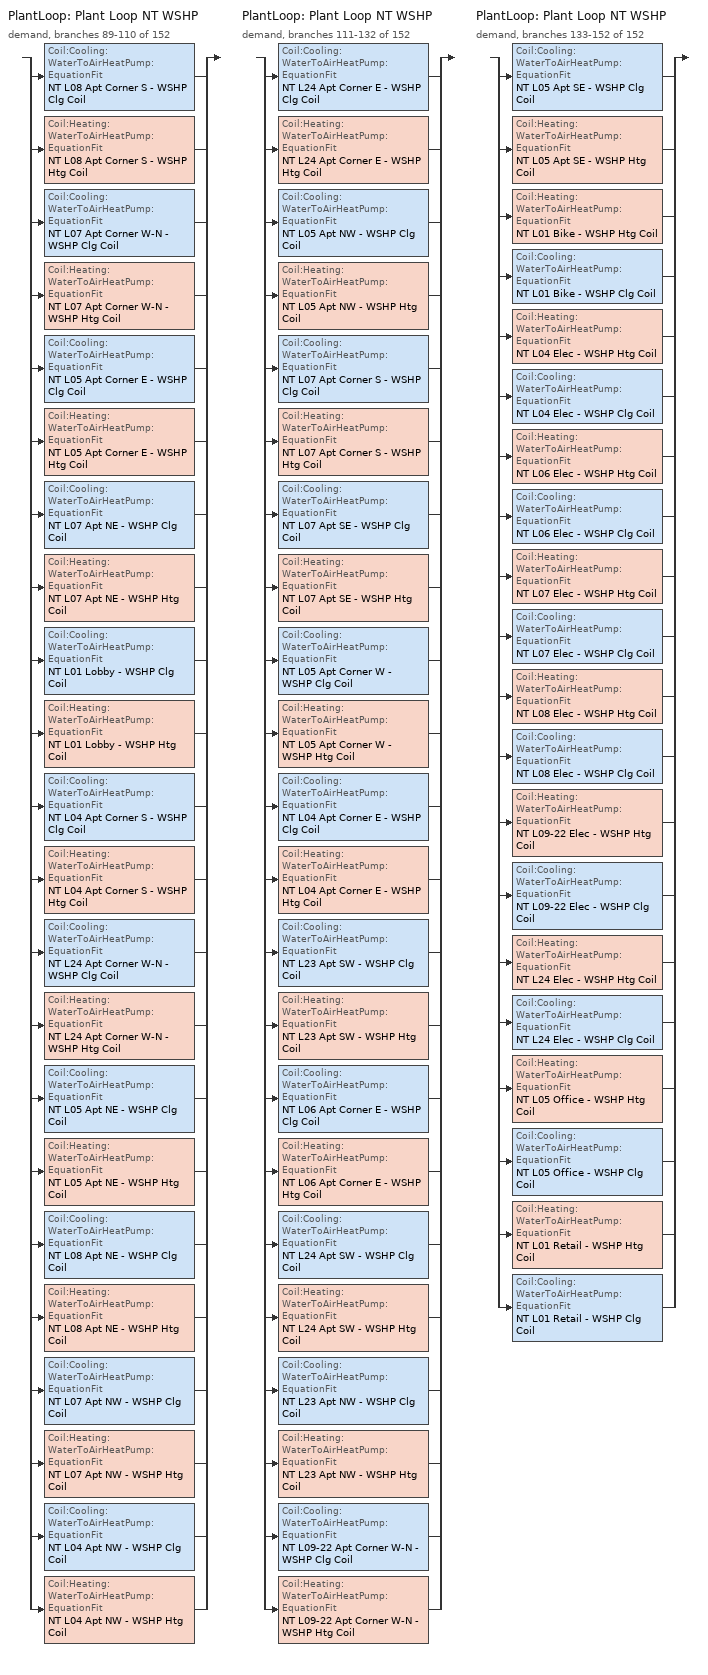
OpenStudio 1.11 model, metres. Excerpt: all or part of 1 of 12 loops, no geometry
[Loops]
PlantLoop 'Plant Loop NT WSHP'
 demand, branches 89-110 of 152: split
  | Coil:Cooling:WaterToAirHeatPump:EquationFit 'NT L08 Apt Corner S - WSHP Clg Coil'
  | Coil:Heating:WaterToAirHeatPump:EquationFit 'NT L08 Apt Corner S - WSHP Htg Coil'
  | Coil:Cooling:WaterToAirHeatPump:EquationFit 'NT L07 Apt Corner W-N - WSHP Clg Coil'
  | Coil:Heating:WaterToAirHeatPump:EquationFit 'NT L07 Apt Corner W-N - WSHP Htg Coil'
  | Coil:Cooling:WaterToAirHeatPump:EquationFit 'NT L05 Apt Corner E - WSHP Clg Coil'
  | Coil:Heating:WaterToAirHeatPump:EquationFit 'NT L05 Apt Corner E - WSHP Htg Coil'
  | Coil:Cooling:WaterToAirHeatPump:EquationFit 'NT L07 Apt NE - WSHP Clg Coil'
  | Coil:Heating:WaterToAirHeatPump:EquationFit 'NT L07 Apt NE - WSHP Htg Coil'
  | Coil:Cooling:WaterToAirHeatPump:EquationFit 'NT L01 Lobby - WSHP Clg Coil'
  | Coil:Heating:WaterToAirHeatPump:EquationFit 'NT L01 Lobby - WSHP Htg Coil'
  | Coil:Cooling:WaterToAirHeatPump:EquationFit 'NT L04 Apt Corner S - WSHP Clg Coil'
  | Coil:Heating:WaterToAirHeatPump:EquationFit 'NT L04 Apt Corner S - WSHP Htg Coil'
  | Coil:Cooling:WaterToAirHeatPump:EquationFit 'NT L24 Apt Corner W-N - WSHP Clg Coil'
  | Coil:Heating:WaterToAirHeatPump:EquationFit 'NT L24 Apt Corner W-N - WSHP Htg Coil'
  | Coil:Cooling:WaterToAirHeatPump:EquationFit 'NT L05 Apt NE - WSHP Clg Coil'
  | Coil:Heating:WaterToAirHeatPump:EquationFit 'NT L05 Apt NE - WSHP Htg Coil'
  | Coil:Cooling:WaterToAirHeatPump:EquationFit 'NT L08 Apt NE - WSHP Clg Coil'
  | Coil:Heating:WaterToAirHeatPump:EquationFit 'NT L08 Apt NE - WSHP Htg Coil'
  | Coil:Cooling:WaterToAirHeatPump:EquationFit 'NT L07 Apt NW - WSHP Clg Coil'
  | Coil:Heating:WaterToAirHeatPump:EquationFit 'NT L07 Apt NW - WSHP Htg Coil'
  | Coil:Cooling:WaterToAirHeatPump:EquationFit 'NT L04 Apt NW - WSHP Clg Coil'
  | Coil:Heating:WaterToAirHeatPump:EquationFit 'NT L04 Apt NW - WSHP Htg Coil'
PlantLoop 'Plant Loop NT WSHP'
 demand, branches 111-132 of 152: split
  | Coil:Cooling:WaterToAirHeatPump:EquationFit 'NT L24 Apt Corner E - WSHP Clg Coil'
  | Coil:Heating:WaterToAirHeatPump:EquationFit 'NT L24 Apt Corner E - WSHP Htg Coil'
  | Coil:Cooling:WaterToAirHeatPump:EquationFit 'NT L05 Apt NW - WSHP Clg Coil'
  | Coil:Heating:WaterToAirHeatPump:EquationFit 'NT L05 Apt NW - WSHP Htg Coil'
  | Coil:Cooling:WaterToAirHeatPump:EquationFit 'NT L07 Apt Corner S - WSHP Clg Coil'
  | Coil:Heating:WaterToAirHeatPump:EquationFit 'NT L07 Apt Corner S - WSHP Htg Coil'
  | Coil:Cooling:WaterToAirHeatPump:EquationFit 'NT L07 Apt SE - WSHP Clg Coil'
  | Coil:Heating:WaterToAirHeatPump:EquationFit 'NT L07 Apt SE - WSHP Htg Coil'
  | Coil:Cooling:WaterToAirHeatPump:EquationFit 'NT L05 Apt Corner W - WSHP Clg Coil'
  | Coil:Heating:WaterToAirHeatPump:EquationFit 'NT L05 Apt Corner W - WSHP Htg Coil'
  | Coil:Cooling:WaterToAirHeatPump:EquationFit 'NT L04 Apt Corner E - WSHP Clg Coil'
  | Coil:Heating:WaterToAirHeatPump:EquationFit 'NT L04 Apt Corner E - WSHP Htg Coil'
  | Coil:Cooling:WaterToAirHeatPump:EquationFit 'NT L23 Apt SW - WSHP Clg Coil'
  | Coil:Heating:WaterToAirHeatPump:EquationFit 'NT L23 Apt SW - WSHP Htg Coil'
  | Coil:Cooling:WaterToAirHeatPump:EquationFit 'NT L06 Apt Corner E - WSHP Clg Coil'
  | Coil:Heating:WaterToAirHeatPump:EquationFit 'NT L06 Apt Corner E - WSHP Htg Coil'
  | Coil:Cooling:WaterToAirHeatPump:EquationFit 'NT L24 Apt SW - WSHP Clg Coil'
  | Coil:Heating:WaterToAirHeatPump:EquationFit 'NT L24 Apt SW - WSHP Htg Coil'
  | Coil:Cooling:WaterToAirHeatPump:EquationFit 'NT L23 Apt NW - WSHP Clg Coil'
  | Coil:Heating:WaterToAirHeatPump:EquationFit 'NT L23 Apt NW - WSHP Htg Coil'
  | Coil:Cooling:WaterToAirHeatPump:EquationFit 'NT L09-22 Apt Corner W-N - WSHP Clg Coil'
  | Coil:Heating:WaterToAirHeatPump:EquationFit 'NT L09-22 Apt Corner W-N - WSHP Htg Coil'
PlantLoop 'Plant Loop NT WSHP'
 demand, branches 133-152 of 152: split
  | Coil:Cooling:WaterToAirHeatPump:EquationFit 'NT L05 Apt SE - WSHP Clg Coil'
  | Coil:Heating:WaterToAirHeatPump:EquationFit 'NT L05 Apt SE - WSHP Htg Coil'
  | Coil:Heating:WaterToAirHeatPump:EquationFit 'NT L01 Bike - WSHP Htg Coil'
  | Coil:Cooling:WaterToAirHeatPump:EquationFit 'NT L01 Bike - WSHP Clg Coil'
  | Coil:Heating:WaterToAirHeatPump:EquationFit 'NT L04 Elec - WSHP Htg Coil'
  | Coil:Cooling:WaterToAirHeatPump:EquationFit 'NT L04 Elec - WSHP Clg Coil'
  | Coil:Heating:WaterToAirHeatPump:EquationFit 'NT L06 Elec - WSHP Htg Coil'
  | Coil:Cooling:WaterToAirHeatPump:EquationFit 'NT L06 Elec - WSHP Clg Coil'
  | Coil:Heating:WaterToAirHeatPump:EquationFit 'NT L07 Elec - WSHP Htg Coil'
  | Coil:Cooling:WaterToAirHeatPump:EquationFit 'NT L07 Elec - WSHP Clg Coil'
  | Coil:Heating:WaterToAirHeatPump:EquationFit 'NT L08 Elec - WSHP Htg Coil'
  | Coil:Cooling:WaterToAirHeatPump:EquationFit 'NT L08 Elec - WSHP Clg Coil'
  | Coil:Heating:WaterToAirHeatPump:EquationFit 'NT L09-22 Elec - WSHP Htg Coil'
  | Coil:Cooling:WaterToAirHeatPump:EquationFit 'NT L09-22 Elec - WSHP Clg Coil'
  | Coil:Heating:WaterToAirHeatPump:EquationFit 'NT L24 Elec - WSHP Htg Coil'
  | Coil:Cooling:WaterToAirHeatPump:EquationFit 'NT L24 Elec - WSHP Clg Coil'
  | Coil:Heating:WaterToAirHeatPump:EquationFit 'NT L05 Office - WSHP Htg Coil'
  | Coil:Cooling:WaterToAirHeatPump:EquationFit 'NT L05 Office - WSHP Clg Coil'
  | Coil:Heating:WaterToAirHeatPump:EquationFit 'NT L01 Retail - WSHP Htg Coil'
  | Coil:Cooling:WaterToAirHeatPump:EquationFit 'NT L01 Retail - WSHP Clg Coil'
[Sizing:Zone] Zone Cooling Design Supply Air Temperature Input Method=SupplyAirTemperature; Zone Cooling Design Supply Air Temperature {C}=12.7778; Zone Cooling Design Supply Air Temperature Difference {deltaC}=11.11; Zone Heating Design Supply Air Temperature Input Method=SupplyAirTemperature; Zone Heating Design Supply Air Temperature {C}=32.2222; Zone Heating Design Supply Air Temperature Difference {deltaC}=11.11; Zone Cooling Design Supply Air Humidity Ratio {kg-H2O/kg-air}=0.0085; Zone Heating Design Supply Air Humidity Ratio {kg-H2O/kg-air}=0.008; Cooling Design Air Flow Method=DesignDay; Heating Design Air Flow Method=DesignDay; Account for Dedicated Outdoor Air System=No; Dedicated Outdoor Air System Control Strategy=NeutralSupplyAir; Dedicated Outdoor Air Low Setpoint Temperature for Design {C}=Autosize; Dedicated Outdoor Air High Setpoint Temperature for Design {C}=Autosize
NT L05 Apt NE; NT L07 Apt NE; NT L04 Apt NW; NT L05 Apt Corner E; NT L07 Apt Corner W-N; NT L07 Apt SE; NT L24 Apt Corner E; NT L08 Elec; NT L04 Apt Corner E; NT L05 Apt SE; NT L24 Apt Corner W-N; NT L01 Bike; NT L06 Elec; NT L23 Apt SW; NT L05 Apt NW; NT L01 Retail; NT L07 Elec; NT L24 Elec; NT L04 Elec; NT L09-22 Apt Corner W-N; NT L08 Apt NE; NT L24 Apt SW; NT L07 Apt NW; NT L04 Apt Corner S; NT L23 Apt NW; NT L05 Apt Corner W; NT L06 Apt Corner E; NT L08 Apt Corner S; NT L09-22 Elec; NT L07 Apt Corner S
[Zone equipment]
NT L05 Apt NE: NT L05 Apt NE EF, NT L05 Apt NE - WSHP
NT L07 Apt NE: NT L07 Apt NE EF, NT L07 Apt NE - WSHP
NT L04 Apt NW: NT L04 Apt NW EF, NT L04 Apt NW - WSHP
NT L05 Apt Corner E: NT L05 Apt Corner E EF, NT L05 Apt Corner E - WSHP
NT L07 Apt Corner W-N: NT L07 Apt Corner W-N EF, NT L07 Apt Corner W-N - WSHP
NT L07 Apt SE: NT L07 Apt SE EF, NT L07 Apt SE - WSHP
NT L24 Apt Corner E: NT L24 Apt Corner E EF, NT L24 Apt Corner E - WSHP
NT L08 Elec: NT L08 Elec - WSHP
NT L04 Apt Corner E: NT L04 Apt E EF, NT L04 Apt Corner E - WSHP
NT L05 Apt SE: NT L05 Apt SE EF, NT L05 Apt SE - WSHP
NT L24 Apt Corner W-N: NT L24 Apt Corner W-N EF, NT L24 Apt Corner W-N - WSHP
NT L01 Bike: NT L01 Bike - WSHP
NT L06 Elec: NT L06 Elec - WSHP
NT L23 Apt SW: NT L23 Apt SW EF, NT L23 Apt SW - WSHP
NT L05 Apt NW: NT L05 Apt NW EF, NT L05 Apt NW - WSHP
NT L01 Retail: NT L01 Retail - WSHP
NT L07 Elec: NT L07 Elec - WSHP
NT L24 Elec: NT L24 Elec - WSHP
NT L04 Elec: NT L04 Elec - WSHP
NT L09-22 Apt Corner W-N: NT L09-22 Apt Corner W-N EF, NT L09-22 Apt Corner W-N - WSHP
NT L08 Apt NE: NT L08 Apt NE EF, NT L08 Apt NE - WSHP
NT L24 Apt SW: NT L24 Apt SW EF, NT L24 Apt SW - WSHP
NT L07 Apt NW: NT L07 Apt NW EF, NT L07 Apt NW - WSHP
NT L04 Apt Corner S: NT L04 Apt Corner S EF, NT L04 Apt Corner S - WSHP
NT L23 Apt NW: NT L23 Apt NW EF, NT L23 Apt NW - WSHP
NT L05 Apt Corner W: NT L05 Apt Corner W EF, NT L05 Apt Corner W - WSHP
NT L06 Apt Corner E: NT L06 Apt Corner E EF, NT L06 Apt Corner E - WSHP
NT L08 Apt Corner S: NT L08 Apt Corner S EF, NT L08 Apt Corner S - WSHP
NT L09-22 Elec: NT L09-22 Elec - WSHP
NT L07 Apt Corner S: NT L07 Apt Corner S EF, NT L07 Apt Corner S - WSHP
[WaterUse:Equipment:Definition]
WaterUseEquipment - Apartment NT- 20%: Peak Flow Rate {m3/s}=0.00116805
[WaterUse:Equipment]
Water Use Equipment 1: Water Use Equipment Definition=WaterUseEquipment - Apartment NT- 20%; Space=NT L04 Apt Corner S; Flow Rate Fraction Schedule=90.1-2007 - Hotel/Motel - SHW
[Fan:ZoneExhaust] Availability Schedule=Always On Discrete; Fan Efficiency=0.6; Pressure Rise {Pa}=124.544; Maximum Flow Rate {m3/s}=0; System Availability Manager Coupling Mode=Coupled
NT L08 Apt Corner S EF; NT L07 Apt Corner W-N EF; NT L05 Apt Corner E EF; NT L07 Apt NE EF; NT L04 Apt Corner S EF; NT L24 Apt Corner W-N EF; NT L05 Apt NE EF; NT L08 Apt NE EF; NT L07 Apt NW EF; NT L04 Apt NW EF; NT L24 Apt Corner E EF; NT L05 Apt NW EF; NT L07 Apt Corner S EF; NT L07 Apt SE EF; NT L05 Apt Corner W EF; NT L04 Apt E EF; NT L23 Apt SW EF; NT L06 Apt Corner E EF; NT L24 Apt SW EF; NT L23 Apt NW EF; NT L09-22 Apt Corner W-N EF; NT L05 Apt SE EF
[Coil:Heating:Electric] Nominal Capacity {W}=0
Name | Availability Schedule
NT L08 Apt Corner S - WSHP Htg Coil Backup; NT L07 Apt Corner W-N - WSHP Htg Coil Backup; NT L05 Apt Corner E - WSHP Htg Coil Backup; NT L07 Apt NE - WSHP Htg Coil Backup; NT L01 Lobby - WSHP Htg Coil Backup; NT L04 Apt Corner S - WSHP Htg Coil Backup; NT L24 Apt Corner W-N - WSHP Htg Coil Backup; NT L05 Apt NE - WSHP Htg Coil Backup; NT L08 Apt NE - WSHP Htg Coil Backup; NT L07 Apt NW - WSHP Htg Coil Backup; NT L04 Apt NW - WSHP Htg Coil Backup; NT L24 Apt Corner E - WSHP Htg Coil Backup; NT L05 Apt NW - WSHP Htg Coil Backup; NT L07 Apt Corner S - WSHP Htg Coil Backup; NT L07 Apt SE - WSHP Htg Coil Backup; NT L05 Apt Corner W - WSHP Htg Coil Backup; NT L04 Apt Corner E - WSHP Htg Coil Backup; NT L23 Apt SW - WSHP Htg Coil Backup; NT L06 Apt Corner E - WSHP Htg Coil Backup; NT L24 Apt SW - WSHP Htg Coil Backup; NT L23 Apt NW - WSHP Htg Coil Backup; NT L09-22 Apt Corner W-N - WSHP Htg Coil Backup; NT L05 Apt SE - WSHP Htg Coil Backup | Always On Discrete
NT L01 Bike - WSHP Htg Coil Backup; NT L04 Elec - WSHP Htg Coil Backup; NT L05 Office - WSHP Htg Coil Backup; NT L06 Elec - WSHP Htg Coil Backup; NT L07 Elec - WSHP Htg Coil Backup; NT L08 Elec - WSHP Htg Coil Backup; NT L09-22 Elec - WSHP Htg Coil Backup; NT L24 Elec - WSHP Htg Coil Backup; NT L01 Retail - WSHP Htg Coil Backup | Always On Discrete 1
[Fan:OnOff] Fan Efficiency=0.7; Pressure Rise {Pa}=444.873; Motor In Airstream Fraction=1
Name | Availability Schedule | Maximum Flow Rate {m3/s} | Motor Efficiency | Fan Power Ratio Function of Speed Ratio Curve | Fan Efficiency Ratio Function of Speed Ratio Curve
NT L08 Apt Corner S - WSHP Fan | Always On Discrete | 0.377558 | 0.9 | Fan On Off Power Curve 61 | Fan On Off Efficiency Curve 61
NT L07 Apt Corner W-N - WSHP Fan | Always On Discrete | 0.755116 | 0.9 | Fan On Off Power Curve 62 | Fan On Off Efficiency Curve 62
NT L05 Apt Corner E - WSHP Fan | Always On Discrete | 0.566337 | 0.9 | Fan On Off Power Curve 63 | Fan On Off Efficiency Curve 63
NT L07 Apt NE - WSHP Fan | Always On Discrete | 2.1804 | 0.9 | Fan On Off Power Curve 64 | Fan On Off Efficiency Curve 64
NT L01 Lobby - WSHP Fan | Always On Discrete | 1.09964 | 0.9 | Fan On Off Power Curve 65 | Fan On Off Efficiency Curve 65
NT L04 Apt Corner S - WSHP Fan | Always On Discrete | 0.377558 | 0.9 | Fan On Off Power Curve 66 | Fan On Off Efficiency Curve 66
NT L24 Apt Corner W-N - WSHP Fan | Always On Discrete | 0.755116 | 0.9 | Fan On Off Power Curve 70 | Fan On Off Efficiency Curve 70
NT L05 Apt NE - WSHP Fan | Always On Discrete | 2.1804 | 0.9 | Fan On Off Power Curve 71 | Fan On Off Efficiency Curve 71
NT L08 Apt NE - WSHP Fan | Always On Discrete | 2.1804 | 0.9 | Fan On Off Power Curve 72 | Fan On Off Efficiency Curve 72
NT L07 Apt NW - WSHP Fan | Always On Discrete | 0.566337 | 0.9 | Fan On Off Power Curve 73 | Fan On Off Efficiency Curve 73
NT L04 Apt NW - WSHP Fan | Always On Discrete | 0.566337 | 0.9 | Fan On Off Power Curve 74 | Fan On Off Efficiency Curve 74
NT L24 Apt Corner E - WSHP Fan | Always On Discrete | 0.566337 | 0.9 | Fan On Off Power Curve 76 | Fan On Off Efficiency Curve 76
NT L05 Apt NW - WSHP Fan | Always On Discrete | 0.566337 | 0.9 | Fan On Off Power Curve 77 | Fan On Off Efficiency Curve 77
NT L07 Apt Corner S - WSHP Fan | Always On Discrete | 0.377558 | 0.9 | Fan On Off Power Curve 79 | Fan On Off Efficiency Curve 79
NT L07 Apt SE - WSHP Fan | Always On Discrete | 1.14211 | 0.9 | Fan On Off Power Curve 80 | Fan On Off Efficiency Curve 80
NT L05 Apt Corner W - WSHP Fan | Always On Discrete | 0.566337 | 0.9 | Fan On Off Power Curve 84 | Fan On Off Efficiency Curve 84
NT L04 Apt Corner E - WSHP Fan | Always On Discrete | 0.566337 | 0.9 | Fan On Off Power Curve 85 | Fan On Off Efficiency Curve 85
NT L23 Apt SW - WSHP Fan | Always On Discrete | 2.17096 | 0.9 | Fan On Off Power Curve 86 | Fan On Off Efficiency Curve 86
NT L06 Apt Corner E - WSHP Fan | Always On Discrete | 0.566337 | 0.9 | Fan On Off Power Curve 88 | Fan On Off Efficiency Curve 88
NT L24 Apt SW - WSHP Fan | Always On Discrete | 2.17096 | 0.9 | Fan On Off Power Curve 90 | Fan On Off Efficiency Curve 90
NT L23 Apt NW - WSHP Fan | Always On Discrete | 0.283168 | 0.9 | Fan On Off Power Curve 91 | Fan On Off Efficiency Curve 91
NT L09-22 Apt Corner W-N - WSHP Fan | Always On Discrete | 10.5716 | 0.9 | Fan On Off Power Curve 92 | Fan On Off Efficiency Curve 92
NT L05 Apt SE - WSHP Fan | Always On Discrete | 1.14211 | 0.9 | Fan On Off Power Curve 94 | Fan On Off Efficiency Curve 94
NT L01 Bike - WSHP Fan | Always On Discrete 1 | 1.32145 | 0.8 | Curve Exponent 1 | Curve Cubic 1
NT L04 Elec - WSHP Fan; NT L06 Elec - WSHP Fan; NT L07 Elec - WSHP Fan; NT L08 Elec - WSHP Fan; NT L24 Elec - WSHP Fan | Always On Discrete 1 | 0.755116 | 0.8 | Curve Exponent 1 | Curve Cubic 1
NT L05 Office - WSHP Fan | Always On Discrete 1 | 0.146304 | 0.8 | Curve Exponent 1 | Curve Cubic 1
NT L09-22 Elec - WSHP Fan | Always On Discrete 1 | 10.5716 | 0.8 | Curve Exponent 1 | Curve Cubic 1
NT L01 Retail - WSHP Fan | Always On Discrete 1 | autosize | 0.8 | Curve Exponent 1 | Curve Cubic 1
[Coil:Cooling:WaterToAirHeatPump:EquationFit]
Name | Rated Air Flow Rate {m3/s} | Rated Water Flow Rate {m3/s} | Rated Total Cooling Capacity {W} | Rated Cooling Coefficient of Performance {W/W} | Total Cooling Capacity Coefficient 1 | Total Cooling Capacity Coefficient 2 | Total Cooling Capacity Coefficient 3 | Total Cooling Capacity Coefficient 4 | Total Cooling Capacity Coefficient 5 | Sensible Cooling Capacity Coefficient 1 | Sensible Cooling Capacity Coefficient 2 | Sensible Cooling Capacity Coefficient 3 | Sensible Cooling Capacity Coefficient 4 | Sensible Cooling Capacity Coefficient 5 | Sensible Cooling Capacity Coefficient 6 | Cooling Power Consumption Coefficient 1 | Cooling Power Consumption Coefficient 2 | Cooling Power Consumption Coefficient 3 | Cooling Power Consumption Coefficient 4 | Cooling Power Consumption Coefficient 5
NT L08 Apt Corner S - WSHP Clg Coil; NT L04 Apt Corner S - WSHP Clg Coil; NT L07 Apt Corner S - WSHP Clg Coil | 0.377558 | 0.000378541 | 6857.86 | 4.33763 | -9.14907 | 10.8781 | -1.71878 | 0.746415 | 0 | -5.46269 | 17.9597 | -11.8782 | -0.980163 | 0.767286 | 0 | -3.20541 | -0.976409 | 3.97893 | 0.938182 | 0
NT L07 Apt Corner W-N - WSHP Clg Coil; NT L24 Apt Corner W-N - WSHP Clg Coil | 0.755116 | 0.000776009 | 14829.4 | 5.33411 | -9.14907 | 10.8781 | -1.71878 | 0.746415 | 0 | -5.46269 | 17.9597 | -11.8782 | -0.980163 | 0.767286 | 0 | -3.20541 | -0.976409 | 3.97893 | 0.938182 | 0
NT L05 Apt Corner E - WSHP Clg Coil; NT L24 Apt Corner E - WSHP Clg Coil; NT L05 Apt Corner W - WSHP Clg Coil; NT L04 Apt Corner E - WSHP Clg Coil; NT L06 Apt Corner E - WSHP Clg Coil | 0.566337 | 0.000567812 | 10345.4 | 4.2204 | -9.14907 | 10.8781 | -1.71878 | 0.746415 | 0 | -5.46269 | 17.9597 | -11.8782 | -0.980163 | 0.767286 | 0 | -3.20541 | -0.976409 | 3.97893 | 0.938182 | 0
NT L07 Apt NE - WSHP Clg Coil; NT L05 Apt NE - WSHP Clg Coil; NT L08 Apt NE - WSHP Clg Coil | 2.12376 | 0.00219554 | 40561 | 4.10317 | -9.14907 | 10.8781 | -1.71878 | 0.746415 | 0 | -5.46269 | 17.9597 | -11.8782 | -0.980163 | 0.767286 | 0 | -3.20541 | -0.976409 | 3.97893 | 0.938182 | 0
NT L01 Lobby - WSHP Clg Coil | 1.09964 | 0.00113562 | 21628.6 | 4.19109 | -9.14907 | 10.8781 | -1.71878 | 0.746415 | 0 | -5.46269 | 17.9597 | -11.8782 | -0.980163 | 0.767286 | 0 | -3.20541 | -0.976409 | 3.97893 | 0.938182 | 0
NT L07 Apt NW - WSHP Clg Coil; NT L04 Apt NW - WSHP Clg Coil; NT L05 Apt NW - WSHP Clg Coil | 0.471947 | 0.000529958 | 9905.8 | 3.98593 | -9.14907 | 10.8781 | -1.71878 | 0.746415 | 0 | -5.46269 | 17.9597 | -11.8782 | -0.980163 | 0.767286 | 0 | -3.20541 | -0.976409 | 3.97893 | 0.938182 | 0
NT L07 Apt SE - WSHP Clg Coil; NT L05 Apt SE - WSHP Clg Coil | 1.22706 | 0.00121133 | 22332 | 4.10317 | -9.14907 | 10.8781 | -1.71878 | 0.746415 | 0 | -5.46269 | 17.9597 | -11.8782 | -0.980163 | 0.767286 | 0 | -3.20541 | -0.976409 | 3.97893 | 0.938182 | 0
NT L23 Apt SW - WSHP Clg Coil; NT L24 Apt SW - WSHP Clg Coil | 2.12376 | 0.00217661 | 40473.1 | 4.44021 | -9.14907 | 10.8781 | -1.71878 | 0.746415 | 0 | -5.46269 | 17.9597 | -11.8782 | -0.980163 | 0.767286 | 0 | -3.20541 | -0.976409 | 3.97893 | 0.938182 | 0
NT L23 Apt NW - WSHP Clg Coil | 0.235974 | 0.000264979 | 4952.9 | 3.98593 | -9.14907 | 10.8781 | -1.71878 | 0.746415 | 0 | -5.46269 | 17.9597 | -11.8782 | -0.980163 | 0.767286 | 0 | -3.20541 | -0.976409 | 3.97893 | 0.938182 | 0
NT L09-22 Apt Corner W-N - WSHP Clg Coil | 10.5716 | 0.0108641 | 207612 | 5.33411 | -9.14907 | 10.8781 | -1.71878 | 0.746415 | 0 | -5.46269 | 17.9597 | -11.8782 | -0.980163 | 0.767286 | 0 | -3.20541 | -0.976409 | 3.97893 | 0.938182 | 0
NT L01 Bike - WSHP Clg Coil | 1.32145 | 0.00134382 | 25966.1 | 5.42204 | -0.681262 | 1.99529 | -0.936119 | 0.0208118 | 0.00843887 | 2.24209 | 7.28913 | -9.0608 | -0.367294 | 0.218826 | 0.00901534 | -3.20456 | 0.476565 | 3.16734 | 0.102446 | -0.0381326
NT L04 Elec - WSHP Clg Coil; NT L06 Elec - WSHP Clg Coil; NT L07 Elec - WSHP Clg Coil; NT L08 Elec - WSHP Clg Coil; NT L24 Elec - WSHP Clg Coil | 0.755116 | 0.000776009 | 14829.4 | 5.33411 | -0.681262 | 1.99529 | -0.936119 | 0.0208118 | 0.00843887 | 2.24209 | 7.28913 | -9.0608 | -0.367294 | 0.218826 | 0.00901534 | -3.20456 | 0.476565 | 3.16734 | 0.102446 | -0.0381326
NT L05 Office - WSHP Clg Coil | 0.212376 | 0.000189271 | 3516.85 | 4.10317 | -0.681262 | 1.99529 | -0.936119 | 0.0208118 | 0.00843887 | 2.24209 | 7.28913 | -9.0608 | -0.367294 | 0.218826 | 0.00901534 | -3.20456 | 0.476565 | 3.16734 | 0.102446 | -0.0381326
NT L09-22 Elec - WSHP Clg Coil | 10.5716 | 0.0108641 | 207612 | 5.33411 | -0.681262 | 1.99529 | -0.936119 | 0.0208118 | 0.00843887 | 2.24209 | 7.28913 | -9.0608 | -0.367294 | 0.218826 | 0.00901534 | -3.20456 | 0.476565 | 3.16734 | 0.102446 | -0.0381326
NT L01 Retail - WSHP Clg Coil |  |  |  | 3.2 | -0.681262 | 1.99529 | -0.936119 | 0.0208118 | 0.00843887 | 2.24209 | 7.28913 | -9.0608 | -0.367294 | 0.218826 | 0.00901534 | -3.20456 | 0.476565 | 3.16734 | 0.102446 | -0.0381326
[Coil:Heating:WaterToAirHeatPump:EquationFit]
Name | Rated Air Flow Rate {m3/s} | Rated Water Flow Rate {m3/s} | Rated Heating Capacity {W} | Rated Heating Coefficient of Performance {W/W} | Heating Capacity Coefficient 1 | Heating Capacity Coefficient 2 | Heating Capacity Coefficient 3 | Heating Capacity Coefficient 4 | Heating Capacity Coefficient 5 | Heating Power Consumption Coefficient 1 | Heating Power Consumption Coefficient 2 | Heating Power Consumption Coefficient 3 | Heating Power Consumption Coefficient 4 | Heating Power Consumption Coefficient 5
NT L08 Apt Corner S - WSHP Htg Coil; NT L04 Apt Corner S - WSHP Htg Coil; NT L07 Apt Corner S - WSHP Htg Coil | 0.377558 | 0.000378541 | 8147.38 | 5 | -1.36131 | -2.4718 | 4.17316 | 0.640757 | 0 | -2.17694 | 0.832114 | 1.57074 | 0.690794 | 0
NT L07 Apt Corner W-N - WSHP Htg Coil; NT L24 Apt Corner W-N - WSHP Htg Coil | 0.755116 | 0.000776009 | 11517.7 | 3.9 | -1.36131 | -2.4718 | 4.17316 | 0.640757 | 0 | -2.17694 | 0.832114 | 1.57074 | 0.690794 | 0
NT L05 Apt Corner E - WSHP Htg Coil; NT L24 Apt Corner E - WSHP Htg Coil; NT L05 Apt Corner W - WSHP Htg Coil; NT L04 Apt Corner E - WSHP Htg Coil; NT L06 Apt Corner E - WSHP Htg Coil | 0.566337 | 0.000567812 | 12309 | 4.7 | -1.36131 | -2.4718 | 4.17316 | 0.640757 | 0 | -2.17694 | 0.832114 | 1.57074 | 0.690794 | 0
NT L07 Apt NE - WSHP Htg Coil; NT L05 Apt NE - WSHP Htg Coil; NT L08 Apt NE - WSHP Htg Coil | 2.12376 | 0.00219554 | 50994.4 | 4.925 | -1.36131 | -2.4718 | 4.17316 | 0.640757 | 0 | -2.17694 | 0.832114 | 1.57074 | 0.690794 | 0
NT L01 Lobby - WSHP Htg Coil | 1.09964 | 0.00113562 | 17379.1 | 3.3 | -1.36131 | -2.4718 | 4.17316 | 0.640757 | 0 | -2.17694 | 0.832114 | 1.57074 | 0.690794 | 0
NT L07 Apt NW - WSHP Htg Coil; NT L04 Apt NW - WSHP Htg Coil; NT L05 Apt NW - WSHP Htg Coil | 0.471947 | 0.000529958 | 13129.6 | 5 | -1.36131 | -2.4718 | 4.17316 | 0.640757 | 0 | -2.17694 | 0.832114 | 1.57074 | 0.690794 | 0
NT L07 Apt SE - WSHP Htg Coil; NT L05 Apt SE - WSHP Htg Coil | 1.22706 | 0.00121133 | 27314.2 | 4.775 | -1.36131 | -2.4718 | 4.17316 | 0.640757 | 0 | -2.17694 | 0.832114 | 1.57074 | 0.690794 | 0
NT L23 Apt SW - WSHP Htg Coil; NT L24 Apt SW - WSHP Htg Coil | 2.12376 | 0.00217661 | 42700.5 | 4.575 | -1.36131 | -2.4718 | 4.17316 | 0.640757 | 0 | -2.17694 | 0.832114 | 1.57074 | 0.690794 | 0
NT L23 Apt NW - WSHP Htg Coil | 0.235974 | 0.000264979 | 6564.79 | 5 | -1.36131 | -2.4718 | 4.17316 | 0.640757 | 0 | -2.17694 | 0.832114 | 1.57074 | 0.690794 | 0
NT L09-22 Apt Corner W-N - WSHP Htg Coil | 10.5716 | 0.0108641 | 161248 | 3.9 | -1.36131 | -2.4718 | 4.17316 | 0.640757 | 0 | -2.17694 | 0.832114 | 1.57074 | 0.690794 | 0
NT L01 Bike - WSHP Htg Coil | 1.32145 | 0.00134382 | 19928.8 | 3.85 | -5.50103 | -0.966888 | 7.70755 | 0.0319289 | 0.0281125 | -7.47518 | 6.40877 | 1.99712 | -0.050683 | 0.0113851
NT L04 Elec - WSHP Htg Coil; NT L06 Elec - WSHP Htg Coil; NT L07 Elec - WSHP Htg Coil; NT L08 Elec - WSHP Htg Coil; NT L24 Elec - WSHP Htg Coil | 0.755116 | 0.000776009 | 11517.7 | 3.9 | -5.50103 | -0.966888 | 7.70755 | 0.0319289 | 0.0281125 | -7.47518 | 6.40877 | 1.99712 | -0.050683 | 0.0113851
NT L05 Office - WSHP Htg Coil | 0.212376 | 0.000189271 | 4220.22 | 4.7 | -5.50103 | -0.966888 | 7.70755 | 0.0319289 | 0.0281125 | -7.47518 | 6.40877 | 1.99712 | -0.050683 | 0.0113851
NT L09-22 Elec - WSHP Htg Coil | 10.5716 | 0.0108641 | 161248 | 3.9 | -5.50103 | -0.966888 | 7.70755 | 0.0319289 | 0.0281125 | -7.47518 | 6.40877 | 1.99712 | -0.050683 | 0.0113851
NT L01 Retail - WSHP Htg Coil |  |  |  | 4.2 | -5.50103 | -0.966888 | 7.70755 | 0.0319289 | 0.0281125 | -7.47518 | 6.40877 | 1.99712 | -0.050683 | 0.0113851
[ZoneHVAC:WaterToAirHeatPump] Supply Air Flow Rate During Cooling Operation {m3/s}=Autosize; Supply Air Flow Rate During Heating Operation {m3/s}=Autosize; Supply Air Flow Rate When No Cooling or Heating is Needed {m3/s}=0; Outdoor Air Flow Rate During Cooling Operation {m3/s}=0; Outdoor Air Flow Rate During Heating Operation {m3/s}=0; Outdoor Air Flow Rate When No Cooling or Heating is Needed {m3/s}=0; Maximum Supply Air Temperature from Supplemental Heater {C}=Autosize
Name | Availability Schedule | Supply Air Fan | Heating Coil | Cooling Coil | Supplemental Heating Coil
NT L08 Apt Corner S - WSHP | Always On Discrete | NT L08 Apt Corner S - WSHP Fan | NT L08 Apt Corner S - WSHP Htg Coil | NT L08 Apt Corner S - WSHP Clg Coil | NT L08 Apt Corner S - WSHP Htg Coil Backup
NT L07 Apt Corner W-N - WSHP | Always On Discrete | NT L07 Apt Corner W-N - WSHP Fan | NT L07 Apt Corner W-N - WSHP Htg Coil | NT L07 Apt Corner W-N - WSHP Clg Coil | NT L07 Apt Corner W-N - WSHP Htg Coil Backup
NT L05 Apt Corner E - WSHP | Always On Discrete | NT L05 Apt Corner E - WSHP Fan | NT L05 Apt Corner E - WSHP Htg Coil | NT L05 Apt Corner E - WSHP Clg Coil | NT L05 Apt Corner E - WSHP Htg Coil Backup
NT L07 Apt NE - WSHP | Always On Discrete | NT L07 Apt NE - WSHP Fan | NT L07 Apt NE - WSHP Htg Coil | NT L07 Apt NE - WSHP Clg Coil | NT L07 Apt NE - WSHP Htg Coil Backup
NT L01 Lobby - WSHP | Always On Discrete | NT L01 Lobby - WSHP Fan | NT L01 Lobby - WSHP Htg Coil | NT L01 Lobby - WSHP Clg Coil | NT L01 Lobby - WSHP Htg Coil Backup
NT L04 Apt Corner S - WSHP | Always On Discrete | NT L04 Apt Corner S - WSHP Fan | NT L04 Apt Corner S - WSHP Htg Coil | NT L04 Apt Corner S - WSHP Clg Coil | NT L04 Apt Corner S - WSHP Htg Coil Backup
NT L24 Apt Corner W-N - WSHP | Always On Discrete | NT L24 Apt Corner W-N - WSHP Fan | NT L24 Apt Corner W-N - WSHP Htg Coil | NT L24 Apt Corner W-N - WSHP Clg Coil | NT L24 Apt Corner W-N - WSHP Htg Coil Backup
NT L05 Apt NE - WSHP | Always On Discrete | NT L05 Apt NE - WSHP Fan | NT L05 Apt NE - WSHP Htg Coil | NT L05 Apt NE - WSHP Clg Coil | NT L05 Apt NE - WSHP Htg Coil Backup
NT L08 Apt NE - WSHP | Always On Discrete | NT L08 Apt NE - WSHP Fan | NT L08 Apt NE - WSHP Htg Coil | NT L08 Apt NE - WSHP Clg Coil | NT L08 Apt NE - WSHP Htg Coil Backup
NT L07 Apt NW - WSHP | Always On Discrete | NT L07 Apt NW - WSHP Fan | NT L07 Apt NW - WSHP Htg Coil | NT L07 Apt NW - WSHP Clg Coil | NT L07 Apt NW - WSHP Htg Coil Backup
NT L04 Apt NW - WSHP | Always On Discrete | NT L04 Apt NW - WSHP Fan | NT L04 Apt NW - WSHP Htg Coil | NT L04 Apt NW - WSHP Clg Coil | NT L04 Apt NW - WSHP Htg Coil Backup
NT L24 Apt Corner E - WSHP | Always On Discrete | NT L24 Apt Corner E - WSHP Fan | NT L24 Apt Corner E - WSHP Htg Coil | NT L24 Apt Corner E - WSHP Clg Coil | NT L24 Apt Corner E - WSHP Htg Coil Backup
NT L05 Apt NW - WSHP | Always On Discrete | NT L05 Apt NW - WSHP Fan | NT L05 Apt NW - WSHP Htg Coil | NT L05 Apt NW - WSHP Clg Coil | NT L05 Apt NW - WSHP Htg Coil Backup
NT L07 Apt Corner S - WSHP | Always On Discrete | NT L07 Apt Corner S - WSHP Fan | NT L07 Apt Corner S - WSHP Htg Coil | NT L07 Apt Corner S - WSHP Clg Coil | NT L07 Apt Corner S - WSHP Htg Coil Backup
NT L07 Apt SE - WSHP | Always On Discrete | NT L07 Apt SE - WSHP Fan | NT L07 Apt SE - WSHP Htg Coil | NT L07 Apt SE - WSHP Clg Coil | NT L07 Apt SE - WSHP Htg Coil Backup
NT L05 Apt Corner W - WSHP | Always On Discrete | NT L05 Apt Corner W - WSHP Fan | NT L05 Apt Corner W - WSHP Htg Coil | NT L05 Apt Corner W - WSHP Clg Coil | NT L05 Apt Corner W - WSHP Htg Coil Backup
NT L04 Apt Corner E - WSHP | Always On Discrete | NT L04 Apt Corner E - WSHP Fan | NT L04 Apt Corner E - WSHP Htg Coil | NT L04 Apt Corner E - WSHP Clg Coil | NT L04 Apt Corner E - WSHP Htg Coil Backup
NT L23 Apt SW - WSHP | Always On Discrete | NT L23 Apt SW - WSHP Fan | NT L23 Apt SW - WSHP Htg Coil | NT L23 Apt SW - WSHP Clg Coil | NT L23 Apt SW - WSHP Htg Coil Backup
NT L06 Apt Corner E - WSHP | Always On Discrete | NT L06 Apt Corner E - WSHP Fan | NT L06 Apt Corner E - WSHP Htg Coil | NT L06 Apt Corner E - WSHP Clg Coil | NT L06 Apt Corner E - WSHP Htg Coil Backup
NT L24 Apt SW - WSHP | Always On Discrete | NT L24 Apt SW - WSHP Fan | NT L24 Apt SW - WSHP Htg Coil | NT L24 Apt SW - WSHP Clg Coil | NT L24 Apt SW - WSHP Htg Coil Backup
NT L23 Apt NW - WSHP | Always On Discrete | NT L23 Apt NW - WSHP Fan | NT L23 Apt NW - WSHP Htg Coil | NT L23 Apt NW - WSHP Clg Coil | NT L23 Apt NW - WSHP Htg Coil Backup
NT L09-22 Apt Corner W-N - WSHP | Always On Discrete | NT L09-22 Apt Corner W-N - WSHP Fan | NT L09-22 Apt Corner W-N - WSHP Htg Coil | NT L09-22 Apt Corner W-N - WSHP Clg Coil | NT L09-22 Apt Corner W-N - WSHP Htg Coil Backup
NT L05 Apt SE - WSHP | Always On Discrete | NT L05 Apt SE - WSHP Fan | NT L05 Apt SE - WSHP Htg Coil | NT L05 Apt SE - WSHP Clg Coil | NT L05 Apt SE - WSHP Htg Coil Backup
NT L01 Bike - WSHP | Always On Discrete 1 | NT L01 Bike - WSHP Fan | NT L01 Bike - WSHP Htg Coil | NT L01 Bike - WSHP Clg Coil | NT L01 Bike - WSHP Htg Coil Backup
NT L04 Elec - WSHP | Always On Discrete 1 | NT L04 Elec - WSHP Fan | NT L04 Elec - WSHP Htg Coil | NT L04 Elec - WSHP Clg Coil | NT L04 Elec - WSHP Htg Coil Backup
NT L05 Office - WSHP | Always On Discrete 1 | NT L05 Office - WSHP Fan | NT L05 Office - WSHP Htg Coil | NT L05 Office - WSHP Clg Coil | NT L05 Office - WSHP Htg Coil Backup
NT L06 Elec - WSHP | Always On Discrete 1 | NT L06 Elec - WSHP Fan | NT L06 Elec - WSHP Htg Coil | NT L06 Elec - WSHP Clg Coil | NT L06 Elec - WSHP Htg Coil Backup
NT L07 Elec - WSHP | Always On Discrete 1 | NT L07 Elec - WSHP Fan | NT L07 Elec - WSHP Htg Coil | NT L07 Elec - WSHP Clg Coil | NT L07 Elec - WSHP Htg Coil Backup
NT L08 Elec - WSHP | Always On Discrete 1 | NT L08 Elec - WSHP Fan | NT L08 Elec - WSHP Htg Coil | NT L08 Elec - WSHP Clg Coil | NT L08 Elec - WSHP Htg Coil Backup
NT L09-22 Elec - WSHP | Always On Discrete 1 | NT L09-22 Elec - WSHP Fan | NT L09-22 Elec - WSHP Htg Coil | NT L09-22 Elec - WSHP Clg Coil | NT L09-22 Elec - WSHP Htg Coil Backup
NT L24 Elec - WSHP | Always On Discrete 1 | NT L24 Elec - WSHP Fan | NT L24 Elec - WSHP Htg Coil | NT L24 Elec - WSHP Clg Coil | NT L24 Elec - WSHP Htg Coil Backup
NT L01 Retail - WSHP | Always On Discrete 1 | NT L01 Retail - WSHP Fan | NT L01 Retail - WSHP Htg Coil | NT L01 Retail - WSHP Clg Coil | NT L01 Retail - WSHP Htg Coil Backup
[Schedule:Ruleset]
90.1-2007 - Hotel/Motel - SHW: Default Day Schedule=Schedule Day 18
[Schedule:Day]
Schedule Day 18: 1, 0, 0.2, 4, 0, 0.15, 5, 0, 0.2, 6, 0, 0.25, 7, 0, 0.5, 8, 0, 0.6, 9, 0, 0.55, 10, 0, 0.45, 11, 0, 0.4, 12, 0, 0.45, 13, 0, 0.4, 14, 0, 0.35, 17, 0, 0.3, 18, 0, 0.4, 19, 0, 0.55, 20, 0, 0.6, 21, 0, 0.5, 22, 0, 0.55, 23, 0, 0.45, 24, 0, 0.25
Schedule Day 20: 1, 0, 0.25, 5, 0, 0.2, 6, 0, 0.3, 9, 0, 0.5, 10, 0, 0.55, 12, 0, 0.5, 14, 0, 0.4, 17, 0, 0.3, 18, 0, 0.4, 20, 0, 0.5, 21, 0, 0.4, 22, 0, 0.5, 23, 0, 0.4, 24, 0, 0.2
Schedule Day 19: 1, 0, 0.2, 4, 0, 0.15, 5, 0, 0.2, 6, 0, 0.25, 7, 0, 0.4, 10, 0, 0.5, 11, 0, 0.45, 13, 0, 0.5, 14, 0, 0.45, 16, 0, 0.4, 17, 0, 0.35, 18, 0, 0.4, 20, 0, 0.55, 21, 0, 0.5, 22, 0, 0.55, 23, 0, 0.4, 24, 0, 0.3
[Schedule:Rule] Schedule Ruleset=90.1-2007 - Hotel/Motel - SHW
Name | Rule Order | Day Schedule | Apply Sunday | Apply Saturday
Schedule Rule 13 | 0 | Schedule Day 20 | Yes
Schedule Rule 12 | 1 | Schedule Day 19 |  | Yes
[Schedule:Constant] Value=1
Always On Discrete; Always On Discrete 1
[Curve:Exponent] Minimum Value of x=0
Name | Coefficient1 Constant | Coefficient2 Constant | Coefficient3 Constant | Maximum Value of x | Minimum Curve Output | Maximum Curve Output
Fan On Off Power Curve 61; Fan On Off Power Curve 62; Fan On Off Power Curve 63; Fan On Off Power Curve 64; Fan On Off Power Curve 65; Fan On Off Power Curve 66; Fan On Off Power Curve 70; Fan On Off Power Curve 71; Fan On Off Power Curve 72; Fan On Off Power Curve 73; Fan On Off Power Curve 74; Fan On Off Power Curve 76; Fan On Off Power Curve 77; Fan On Off Power Curve 79; Fan On Off Power Curve 80; Fan On Off Power Curve 84; Fan On Off Power Curve 85; Fan On Off Power Curve 86; Fan On Off Power Curve 88; Fan On Off Power Curve 90; Fan On Off Power Curve 91; Fan On Off Power Curve 92; Fan On Off Power Curve 94 | 1 | 0 | 0 | 1
Curve Exponent 1 | 0 | 1 | 3 | 1.5 | 0.01 | 1.5
[Curve:Cubic]
Name | Coefficient1 Constant | Coefficient2 x | Coefficient3 x**2 | Coefficient4 x**3 | Minimum Value of x | Maximum Value of x | Minimum Curve Output | Maximum Curve Output
Fan On Off Efficiency Curve 61; Fan On Off Efficiency Curve 62; Fan On Off Efficiency Curve 63; Fan On Off Efficiency Curve 64; Fan On Off Efficiency Curve 65; Fan On Off Efficiency Curve 66; Fan On Off Efficiency Curve 70; Fan On Off Efficiency Curve 71; Fan On Off Efficiency Curve 72; Fan On Off Efficiency Curve 73; Fan On Off Efficiency Curve 74; Fan On Off Efficiency Curve 76; Fan On Off Efficiency Curve 77; Fan On Off Efficiency Curve 79; Fan On Off Efficiency Curve 80; Fan On Off Efficiency Curve 84; Fan On Off Efficiency Curve 85; Fan On Off Efficiency Curve 86; Fan On Off Efficiency Curve 88; Fan On Off Efficiency Curve 90; Fan On Off Efficiency Curve 91; Fan On Off Efficiency Curve 92; Fan On Off Efficiency Curve 94 | 1 | 0 | 0 | 0 | 0 | 1
Curve Cubic 1 | 0.338568 | 1.72644 | -1.4928 | 0.427762 | 0.5 | 1.5 | 0.3 | 1
